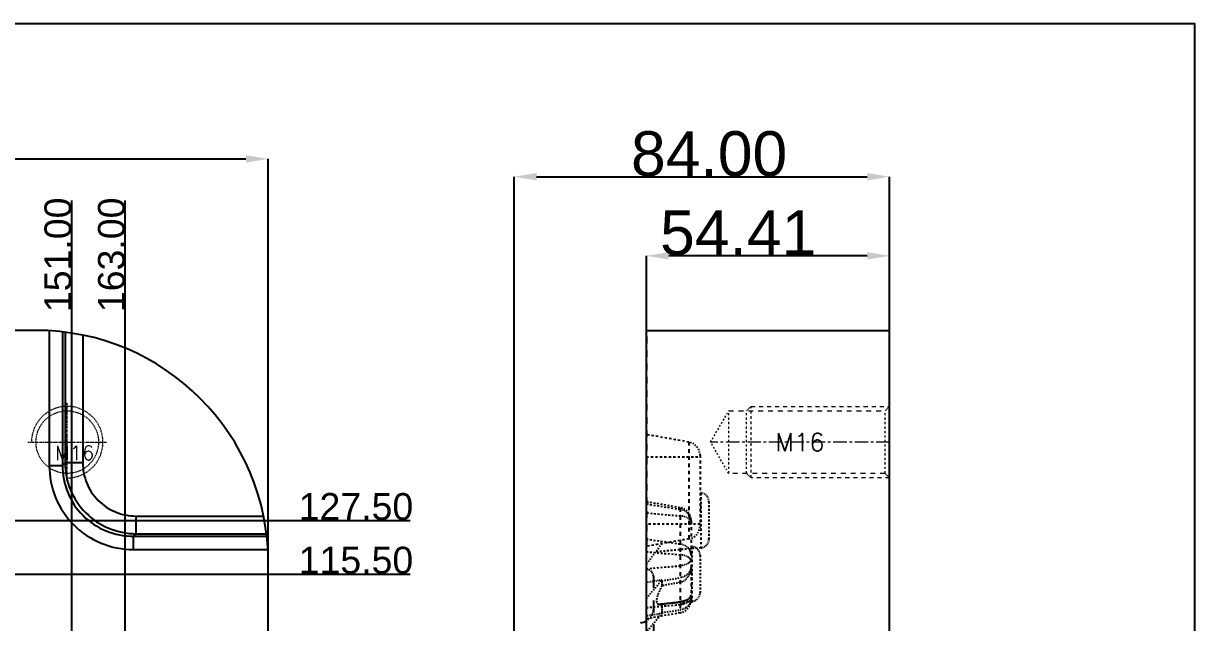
# Model space of a CAD drawing. Header units: millimetres. Extents: x 2704 to 3376, y 1494 to 1982.
# Drawn here: x 3113.9 to 3375.9, y 1848.3 to 1982.3 of the extents above; entities that cross this region are included whole.
import ezdxf
from ezdxf.enums import TextEntityAlignment as Align

# ---------------------------------------------------------------- set-up
doc = ezdxf.new("R2010")
doc.units = ezdxf.units.MM
doc.linetypes.add('CENTER', pattern=[0.6, 0.375, -0.075, 0.075, -0.075])
doc.linetypes.add('HIDDEN', pattern=[0.2, 0.1, -0.1])
doc.layers.add('DEFAULT_2', color=8, linetype='HIDDEN')
doc.layers.add('dim', color=82, linetype='Continuous', lineweight=9)
doc.layers.add('screw', color=33, linetype='Continuous', lineweight=13)
doc.styles.get("Standard").update_dxf_attribs({"font": 'arial.ttf'})
doc.styles.add('TXT', font='txt.shx', dxfattribs={"bigfont": 'gbcbig.shx'})
doc.dimstyles.new('mold', dxfattribs={"dimtxt": 10, "dimasz": 5, "dimexe": 0, "dimexo": 0, "dimgap": 0, "dimtad": 1, "dimzin": 1, "dimdsep": 46, "dimtxsty": 'Standard', "dimcen": 0, "dimclrd": 4, "dimclre": 4, "dimclrt": 6, "dimazin": 0, "dimtfac": 1, "dimtofl": 0, "dimtmove": 0, "dimatfit": 3, "dimfxl": 0, "dimarcsym": 0})

# ---------------------------------------------------------------- blocks, each defined once
blk = doc.blocks.new('*D101')
at = {"color": 4, "lineweight": -2, "transparency": 16777216}
for p, q in [((3223.68, 1821.47), (3223.68, 1947.99)), ((3228.68, 1947.99), (3302.68, 1947.99)), ((3307.68, 1913.63), (3307.68, 1947.99))]:
    blk.add_line(p, q, dxfattribs=at)
at = {"color": 4, "transparency": 16777216}
for points in [[(3228.68, 1948.82), (3228.68, 1947.16), (3223.68, 1947.99)], [(3302.68, 1948.82), (3302.68, 1947.16), (3307.68, 1947.99)]]:
    blk.add_solid(points, dxfattribs=at)
at = {"layer": 'Defpoints', "color": 0, "transparency": 16777216}
for p in [(3307.68, 1947.99), (3307.68, 1913.63), (3223.68, 1821.47)]:
    blk.add_point(p, dxfattribs=at)
at = {"color": 6, "transparency": 16777216, "insert": (3267.3, 1953.09), "char_height": 10, "attachment_point": 5}
blk.add_mtext('84.00', dxfattribs=at)
blk = doc.blocks.new('*D102')
at = {"color": 4, "lineweight": -2, "transparency": 16777216}
for p, q in [((3253.27, 1913.63), (3253.27, 1930.3)), ((3302.68, 1930.3), (3258.27, 1930.3)), ((3307.68, 1913.63), (3307.68, 1930.3))]:
    blk.add_line(p, q, dxfattribs=at)
at = {"color": 4, "transparency": 16777216}
for points in [[(3258.27, 1931.13), (3258.27, 1929.46), (3253.27, 1930.3)], [(3302.68, 1931.13), (3302.68, 1929.46), (3307.68, 1930.3)]]:
    blk.add_solid(points, dxfattribs=at)
at = {"layer": 'Defpoints', "color": 0, "transparency": 16777216}
for p in [(3253.27, 1930.3), (3253.27, 1913.63), (3307.68, 1913.63)]:
    blk.add_point(p, dxfattribs=at)
at = {"color": 6, "transparency": 16777216, "insert": (3273.8, 1935.4), "char_height": 10, "attachment_point": 5}
blk.add_mtext('54.41', dxfattribs=at)
blk = doc.blocks.new('screw_m16_g')
at = {"layer": 'screw', "color": 1, "linetype": 'CENTER', "ltscale": 0.497582}
for p, q in [((0, -8.8), (0, 8.8)), ((-8.8, 0), (8.8, 0))]:
    blk.add_line(p, q, dxfattribs=at)
at = {"layer": 'screw', "color": 33, "linetype": 'HIDDEN', "ltscale": 0.497582}
blk.add_circle((0, 0), 7, dxfattribs=at)
at = {"layer": 'screw', "color": 92, "linetype": 'HIDDEN', "ltscale": 0.497582}
blk.add_arc((0, 0), 8, 270, 180, dxfattribs=at)
at = {"layer": 'screw', "color": 6, "style": 'TXT'}
blk.add_text('M16', height=3.2, dxfattribs=at).set_placement((-2.72, -4))
blk = doc.blocks.new('*D105')
at = {"color": 4, "lineweight": -2, "transparency": 16777216}
for p, q in [((2778.67, 1861.63), (2778.67, 1951.97)), ((2783.67, 1951.97), (3163.67, 1951.97)), ((3168.67, 1861.63), (3168.67, 1951.97))]:
    blk.add_line(p, q, dxfattribs=at)
at = {"color": 4, "transparency": 16777216}
for points in [[(2783.67, 1952.8), (2783.67, 1951.14), (2778.67, 1951.97)], [(3163.67, 1952.8), (3163.67, 1951.14), (3168.67, 1951.97)]]:
    blk.add_solid(points, dxfattribs=at)
at = {"layer": 'Defpoints', "color": 0, "transparency": 16777216}
for p in [(3168.67, 1951.97), (2778.67, 1861.63), (3168.67, 1861.63)]:
    blk.add_point(p, dxfattribs=at)
at = {"color": 6, "transparency": 16777216, "insert": (2959.63, 1957.08), "char_height": 10, "attachment_point": 5}
blk.add_mtext('390.00', dxfattribs=at)
blk = doc.blocks.new('*D118')
at = {"layer": 'Defpoints', "color": 0, "transparency": 16777216}
for p in [(3094.07, 1859.13), (3176.12, 1859.13), (2973.67, 1743.63)]:
    blk.add_point(p, dxfattribs=at)
at = {"layer": 'dim', "color": 4, "lineweight": -2, "transparency": 16777216}
blk.add_line((3094.07, 1859.13), (3200.44, 1859.13), dxfattribs=at)
at = {"layer": 'dim', "color": 6, "transparency": 16777216, "insert": (3188.28, 1862.2), "char_height": 6, "attachment_point": 5}
blk.add_mtext('115.50', dxfattribs=at)
blk = doc.blocks.new('*D119')
at = {"layer": 'Defpoints', "color": 0, "transparency": 16777216}
for p in [(2998.07, 1871.13), (3176.12, 1871.13), (2973.67, 1743.63)]:
    blk.add_point(p, dxfattribs=at)
at = {"layer": 'dim', "color": 4, "lineweight": -2, "transparency": 16777216}
blk.add_line((2998.07, 1871.13), (3200.44, 1871.13), dxfattribs=at)
at = {"layer": 'dim', "color": 6, "transparency": 16777216, "insert": (3188.28, 1874.2), "char_height": 6, "attachment_point": 5}
blk.add_mtext('127.50', dxfattribs=at)
blk = doc.blocks.new('*D124')
at = {"layer": 'Defpoints', "color": 0, "transparency": 16777216}
for p in [(3124.67, 1918.36), (3124.67, 1829.53), (2973.67, 1743.63)]:
    blk.add_point(p, dxfattribs=at)
at = {"layer": 'dim', "color": 4, "lineweight": -2, "transparency": 16777216}
blk.add_line((3124.67, 1829.53), (3124.67, 1942.68), dxfattribs=at)
at = {"layer": 'dim', "color": 6, "transparency": 16777216, "insert": (3121.61, 1930.52), "char_height": 6, "attachment_point": 5, "rotation": 90}
blk.add_mtext('151.00', dxfattribs=at)
blk = doc.blocks.new('*D126')
at = {"layer": 'Defpoints', "color": 0, "transparency": 16777216}
for p in [(3136.67, 1918.36), (3136.67, 1775.03), (2973.67, 1743.63)]:
    blk.add_point(p, dxfattribs=at)
at = {"layer": 'dim', "color": 4, "lineweight": -2, "transparency": 16777216}
blk.add_line((3136.67, 1775.03), (3136.67, 1942.68), dxfattribs=at)
at = {"layer": 'dim', "color": 6, "transparency": 16777216, "insert": (3133.6, 1930.52), "char_height": 6, "attachment_point": 5, "rotation": 90}
blk.add_mtext('163.00', dxfattribs=at)

msp = doc.modelspace()

# ---------------------------------------------------------------- linework, layer by layer
at = {"color": 7, "linetype": 'Continuous'}
for p, q in [((3116.67, 1913.635), (2830.67, 1913.635)), ((3119.656, 1913.549), (3119.656, 1883.437)), ((3122.627, 1913.293), (3122.627, 1883.437)), ((3123.186, 1913.225), (3123.186, 1883.995)), ((3253.271, 1844.591), (3253.271, 1913.635)), ((3253.271, 1913.635), (3307.676, 1913.635)), ((3307.676, 1573.635), (3307.676, 1913.635)), ((3127.147, 1912.569), (3127.147, 1883.995)), ((3119.656, 1883.437), (3122.627, 1883.437)), ((3123.186, 1883.995), (3122.627, 1883.437)), ((3127.147, 1883.995), (3123.186, 1883.995)), ((3139.03, 1872.112), (3139.03, 1868.151)), ((3139.03, 1872.112), (3167.603, 1872.112)), ((3139.03, 1868.151), (3138.472, 1867.592)), ((3138.472, 1864.622), (3138.472, 1867.592)), ((3138.472, 1867.592), (3168.327, 1867.592)), ((3139.03, 1868.151), (3168.26, 1868.151)), ((3138.472, 1864.622), (3168.584, 1864.622)), ((3168.67, 1625.635), (3168.67, 1861.635))]:
    msp.add_line(p, q, dxfattribs=at)
msp.add_lwpolyline([(2704.321, 1982.269), (3375.922, 1982.269), (3375.922, 1494.213), (2704.321, 1494.213)], close=True)
for centre, radius, start, end in [((3116.67, 1861.635), 52, 0, 90), ((3116.67, 1861.635), 52, 0, 90), ((3044.02, 1778.76), 81.393, 0, 90), ((3044.02, 1778.76), 79.886, 0, 90), ((3044.02, 1778.76), 72.532, 0, 90), ((3251.816, 1851.292), 3.015, 273, 299.28063)]:
    msp.add_arc(centre, radius, start, end, dxfattribs=at)
for points, knots in [([(3119.656, 1883.437), (3119.657, 1880.987), (3120.618, 1876.035), (3124.796, 1869.762), (3131.068, 1865.584), (3136.022, 1864.622), (3138.472, 1864.622)], [0, 0, 0, 0, 0.2500086, 0.4999555, 0.7499226, 1, 1, 1, 1]), ([(3122.627, 1883.437), (3122.62, 1881.372), (3123.414, 1877.192), (3126.928, 1871.895), (3132.226, 1868.38), (3136.406, 1867.585), (3138.472, 1867.592)], [0, 0, 0, 0, 0.2499953, 0.4999552, 0.7499354, 1, 1, 1, 1]), ([(3123.186, 1883.995), (3123.196, 1881.937), (3124.026, 1877.778), (3127.548, 1872.516), (3132.81, 1868.992), (3136.97, 1868.161), (3139.03, 1868.151)], [0, 0, 0, 0, 0.2499397, 0.4999186, 0.7499203, 1, 1, 1, 1]), ([(3127.147, 1883.995), (3127.147, 1882.449), (3127.754, 1879.321), (3130.392, 1875.359), (3134.354, 1872.72), (3137.482, 1872.112), (3139.03, 1872.112)], [0, 0, 0, 0, 0.2499874, 0.499918, 0.7498717, 1, 1, 1, 1])]:
    msp.add_open_spline(points, degree=3, knots=knots, dxfattribs=at)
at = {"layer": 'DEFAULT_2', "color": 8, "linetype": 'HIDDEN', "ltscale": 15}
msp.add_line((3253.371, 1865.726), (3253.371, 1913.635), dxfattribs=at)
at = {"layer": 'DEFAULT_2', "color": 8, "linetype": 'HIDDEN', "ltscale": 0.07}
for p, q in [((3253.371, 1904.12), (3253.271, 1904.12)), ((3253.371, 1902.376), (3253.271, 1902.376)), ((3253.371, 1899.158), (3253.271, 1899.158)), ((3253.371, 1895.604), (3253.271, 1895.604)), ((3253.371, 1893.752), (3253.271, 1893.752)), ((3253.371, 1890.371), (3253.271, 1890.371)), ((3253.371, 1875.267), (3253.271, 1875.284)), ((3253.271, 1865.742), (3253.371, 1865.726))]:
    msp.add_line(p, q, dxfattribs=at)
at = {"layer": 'DEFAULT_2', "color": 8, "linetype": 'HIDDEN', "ltscale": 5}
for p, q in [((3262.792, 1888.643), (3253.271, 1890.322)), ((3253.271, 1885.322), (3265.271, 1885.322)), ((3265.445, 1877.295), (3265.445, 1864.975)), ((3265.271, 1870.322), (3253.271, 1870.322)), ((3262.792, 1867), (3253.271, 1865.322)), ((3263.445, 1865.295), (3263.445, 1852.975))]:
    msp.add_line(p, q, dxfattribs=at)
at = {"layer": 'DEFAULT_2', "color": 8, "linetype": 'HIDDEN', "ltscale": 8}
msp.add_line((3262.792, 1888.643), (3262.792, 1867), dxfattribs=at)
at = {"layer": 'DEFAULT_2', "color": 8, "linetype": 'HIDDEN', "ltscale": 6}
msp.add_line((3265.271, 1885.688), (3265.271, 1869.955), dxfattribs=at)
at = {"layer": 'DEFAULT_2', "color": 8, "linetype": 'HIDDEN', "ltscale": 0.1}
for p, q in [((3265.445, 1877.295), (3265.271, 1877.31)), ((3263.445, 1865.295), (3263.271, 1865.31))]:
    msp.add_line(p, q, dxfattribs=at)
at = {"layer": 'DEFAULT_2', "color": 8, "linetype": 'HIDDEN', "ltscale": 4}
for p, q in [((3260.792, 1873.973), (3253.271, 1875.299)), ((3253.271, 1874.806), (3260.792, 1873.61)), ((3267.271, 1875.302), (3267.271, 1866.968)), ((3253.371, 1872.79), (3260.792, 1872.136)), ((3253.271, 1866.959), (3260.792, 1865.862)), ((3253.271, 1864.111), (3260.792, 1863.448)), ((3265.445, 1864.975), (3255.349, 1864.092)), ((3265.271, 1863.302), (3265.271, 1854.968)), ((3253.271, 1860.321), (3260.792, 1860.984)), ((3263.445, 1852.975), (3256.299, 1852.35)), ((3253.271, 1851.636), (3260.792, 1852.299)), ((3260.792, 1850.462), (3253.271, 1849.136))]:
    msp.add_line(p, q, dxfattribs=at)
at = {"layer": 'DEFAULT_2', "color": 8, "linetype": 'HIDDEN', "ltscale": 9}
msp.add_line((3260.792, 1873.973), (3260.792, 1850.462), dxfattribs=at)
at = {"layer": 'DEFAULT_2', "color": 8, "linetype": 'HIDDEN', "ltscale": 7}
msp.add_line((3263.271, 1871.016), (3263.271, 1853.434), dxfattribs=at)
at = {"layer": 'DEFAULT_2', "color": 8, "linetype": 'HIDDEN', "ltscale": 3}
for p, q in [((3256.728, 1865.931), (3253.271, 1861.322)), ((3256.728, 1857.638), (3260.792, 1858.287)), ((3253.271, 1853.718), (3256.738, 1857.778)), ((3256.728, 1850.521), (3260.792, 1851.111))]:
    msp.add_line(p, q, dxfattribs=at)
at = {"layer": 'DEFAULT_2', "color": 8, "linetype": 'HIDDEN', "ltscale": 27}
msp.add_line((3254.831, 1858.646), (3254.831, 1648.624), dxfattribs=at)
at = {"layer": 'DEFAULT_2', "color": 8, "linetype": 'HIDDEN', "ltscale": 2}
for p, q in [((3256.738, 1857.778), (3253.271, 1857.242)), ((3256.746, 1850.302), (3253.271, 1849.765))]:
    msp.add_line(p, q, dxfattribs=at)
at = {"layer": 'DEFAULT_2', "color": 8, "linetype": 'HIDDEN', "ltscale": 0.8}
msp.add_line((3256.728, 1857.638), (3256.728, 1856.499), dxfattribs=at)
at = {"layer": 'DEFAULT_2', "color": 8, "linetype": 'HIDDEN', "ltscale": 0.3}
for p, q in [((3256.728, 1852.45), (3256.3, 1852.352)), ((3256.302, 1852.355), (3256.728, 1852.45))]:
    msp.add_line(p, q, dxfattribs=at)
at = {"layer": 'DEFAULT_2', "color": 8, "linetype": 'HIDDEN'}
msp.add_line((3256.728, 1852.45), (3256.728, 1850.521), dxfattribs=at)
at = {"layer": 'DEFAULT_2', "color": 8, "linetype": 'HIDDEN', "ltscale": 3}
for centre, radius, start, end in [((3262.271, 1885.688), 3, 0, 80), ((3260.271, 1871.018), 3, 0, 80), ((3262.271, 1869.955), 3, 280, 0), ((3327.177, 1486.378), 376.766, 100.14835, 100.77679), ((3260.271, 1853.416), 3, 280, 0)]:
    msp.add_arc(centre, radius, start, end, dxfattribs=at)
at = {"layer": 'DEFAULT_2', "color": 8, "linetype": 'HIDDEN', "ltscale": 2}
for centre, radius, start, end in [((3265.271, 1875.302), 2, 0, 85), ((3265.271, 1866.968), 2, 275, 0), ((3263.271, 1863.302), 2, 0, 85), ((3253.324, 1858.646), 1.508, 0, 92), ((3222.221, 2166.258), 315.699, 276.2752, 277.01772), ((3263.271, 1854.968), 2, 275, 0), ((3251.816, 1851.292), 3.015, 299.28063, 0)]:
    msp.add_arc(centre, radius, start, end, dxfattribs=at)
at = {"layer": 'DEFAULT_2', "color": 8, "linetype": 'HIDDEN'}
for centre, radius, start, end in [((3220.569, 2180.07), 329.61, 276.65113, 277.00944), ((3223.679, 2153.363), 302.722, 276.2677, 276.65192)]:
    msp.add_arc(centre, radius, start, end, dxfattribs=at)
at = {"layer": 'DEFAULT_2', "color": 8, "linetype": 'HIDDEN', "ltscale": 0.2}
for centre, radius, start, end in [((3260.415, 1857.869), 4.945, 283.05743, 285.92505), ((3261.93, 1854.658), 1.344, 321.89403, 332.26167)]:
    msp.add_arc(centre, radius, start, end, dxfattribs=at)
at = {"layer": 'DEFAULT_2', "color": 8, "linetype": 'HIDDEN', "ltscale": 2}
for points, knots in [([(3263.271, 1870.947), (3263.271, 1871.262), (3263.144, 1871.904), (3262.603, 1872.734), (3261.788, 1873.344), (3261.131, 1873.556), (3260.792, 1873.61)], [0, 0, 0, 0, 0.2392189, 0.484395, 0.7384273, 1, 1, 1, 1]), ([(3263.271, 1870.659), (3263.271, 1870.84), (3263.102, 1871.25), (3262.534, 1871.685), (3261.738, 1872.001), (3261.122, 1872.107), (3260.792, 1872.136)], [0, 0, 0, 0, 0.175834, 0.3985836, 0.6783461, 1, 1, 1, 1]), ([(3263.271, 1863.416), (3263.271, 1863.706), (3263.14, 1864.305), (3262.593, 1865.067), (3261.778, 1865.621), (3261.129, 1865.812), (3260.792, 1865.862)], [0, 0, 0, 0, 0.2301302, 0.4714585, 0.7290004, 1, 1, 1, 1]), ([(3263.271, 1861.971), (3263.271, 1862.152), (3263.102, 1862.562), (3262.534, 1862.997), (3261.738, 1863.313), (3261.122, 1863.419), (3260.792, 1863.448)], [0, 0, 0, 0, 0.175834, 0.3985836, 0.6783461, 1, 1, 1, 1]), ([(3263.271, 1862.461), (3263.271, 1862.28), (3263.102, 1861.87), (3262.534, 1861.435), (3261.738, 1861.119), (3261.122, 1861.013), (3260.792, 1860.984)], [0, 0, 0, 0, 0.175834, 0.3985836, 0.6783461, 1, 1, 1, 1]), ([(3263.271, 1860.96), (3263.271, 1860.645), (3263.144, 1860), (3262.604, 1859.167), (3261.789, 1858.555), (3261.131, 1858.341), (3260.792, 1858.287)], [0, 0, 0, 0, 0.2396338, 0.4849904, 0.7388647, 1, 1, 1, 1]), ([(3260.792, 1857.25), (3261.277, 1857.337), (3262.193, 1857.846), (3262.77, 1858.682), (3262.971, 1859.135)], [0, 0, 0, 0, 0.4987329, 1, 1, 1, 1]), ([(3263.271, 1853.776), (3263.271, 1853.594), (3263.102, 1853.184), (3262.534, 1852.75), (3261.738, 1852.434), (3261.122, 1852.328), (3260.792, 1852.299)], [0, 0, 0, 0, 0.175834, 0.3985836, 0.6783461, 1, 1, 1, 1]), ([(3263.271, 1853.543), (3263.271, 1853.255), (3263.14, 1852.658), (3262.592, 1851.9), (3261.777, 1851.35), (3261.129, 1851.16), (3260.792, 1851.111)], [0, 0, 0, 0, 0.2295481, 0.4706368, 0.7284065, 1, 1, 1, 1])]:
    msp.add_open_spline(points, degree=3, knots=knots, dxfattribs=at)
at = {"layer": 'DEFAULT_2', "color": 8, "linetype": 'HIDDEN', "ltscale": 0.7}
for points in [[(3263.271, 1870.947), (3263.271, 1871.262), (3263.207, 1871.581), (3263.09, 1871.872)], [(3263.271, 1860.96), (3263.271, 1860.645), (3263.208, 1860.324), (3263.09, 1860.032)]]:
    msp.add_open_spline(points, degree=3, dxfattribs=at)
for points, knots in [([(3263.09, 1864.266), (3263.06, 1864.334), (3262.923, 1864.606), (3262.733, 1864.851), (3262.569, 1865.012)], [0, 0, 0, 0, 0.2451231, 1, 1, 1, 1]), ([(3261.771, 1852.477), (3261.694, 1852.455), (3261.372, 1852.371), (3261.043, 1852.321), (3260.792, 1852.299)], [0, 0, 0, 0, 0.2412832, 1, 1, 1, 1])]:
    msp.add_open_spline(points, degree=3, knots=knots, dxfattribs=at)
at = {"layer": 'DEFAULT_2', "color": 8, "linetype": 'HIDDEN', "ltscale": 0.6}
for points, knots in [([(3263.271, 1863.416), (3263.271, 1863.633), (3263.223, 1863.926), (3263.12, 1864.198), (3263.09, 1864.266)], [0, 0, 0, 0, 0.7460354, 1, 1, 1, 1]), ([(3263.271, 1853.543), (3263.271, 1853.328), (3263.223, 1853.036), (3263.12, 1852.766), (3263.09, 1852.699)], [0, 0, 0, 0, 0.745931, 1, 1, 1, 1])]:
    msp.add_open_spline(points, degree=3, knots=knots, dxfattribs=at)
at = {"layer": 'DEFAULT_2', "color": 8, "linetype": 'HIDDEN', "ltscale": 0.5}
for points, knots in [([(3263.09, 1862.484), (3263.059, 1862.526), (3262.911, 1862.704), (3262.722, 1862.844), (3262.569, 1862.935)], [0, 0, 0, 0, 0.2270786, 1, 1, 1, 1]), ([(3263.09, 1861.948), (3263.059, 1861.906), (3262.911, 1861.728), (3262.722, 1861.588), (3262.569, 1861.497)], [0, 0, 0, 0, 0.2270786, 1, 1, 1, 1]), ([(3260.792, 1852.924), (3260.856, 1852.932), (3261.104, 1852.965), (3261.351, 1853.01), (3261.532, 1853.052)], [0, 0, 0, 0, 0.2577172, 1, 1, 1, 1]), ([(3262.753, 1853.591), (3262.714, 1853.559), (3262.546, 1853.431), (3262.357, 1853.332), (3262.209, 1853.268)], [0, 0, 0, 0, 0.2375988, 1, 1, 1, 1]), ([(3263.119, 1854.033), (3263.144, 1854.08), (3263.233, 1854.279), (3263.271, 1854.499), (3263.271, 1854.664)], [0, 0, 0, 0, 0.2444901, 1, 1, 1, 1])]:
    msp.add_open_spline(points, degree=3, knots=knots, dxfattribs=at)
at = {"layer": 'DEFAULT_2', "color": 8, "linetype": 'HIDDEN'}
for points, knots in [([(3262.971, 1859.135), (3263.019, 1859.243), (3263.188, 1859.68), (3263.271, 1860.152), (3263.271, 1860.503)], [0, 0, 0, 0, 0.2524671, 1, 1, 1, 1]), ([(3262.209, 1853.268), (3262.109, 1853.225), (3261.651, 1853.057), (3261.167, 1852.97), (3260.792, 1852.924)], [0, 0, 0, 0, 0.2246908, 1, 1, 1, 1])]:
    msp.add_open_spline(points, degree=3, knots=knots, dxfattribs=at)
at = {"layer": 'DEFAULT_2', "color": 8, "linetype": 'HIDDEN', "ltscale": 3}
msp.add_open_spline([(3256.728, 1856.499), (3256.435, 1855.959), (3256.046, 1855.171), (3255.684, 1854.136), (3255.541, 1853.498), (3255.523, 1852.981), (3255.644, 1852.578), (3255.944, 1852.35), (3256.18, 1852.34), (3256.299, 1852.35)], degree=3, knots=[0, 0, 0, 0, 0.3796814, 0.5416301, 0.6768835, 0.7819183, 0.8601636, 0.9261189, 1, 1, 1, 1], dxfattribs=at)
at = {"layer": 'DEFAULT_2', "color": 8, "linetype": 'HIDDEN', "ltscale": 0.1}
msp.add_open_spline([(3256.728, 1857.638), (3256.728, 1857.685), (3256.732, 1857.732), (3256.738, 1857.778)], degree=3, dxfattribs=at)
at = {"layer": 'DEFAULT_2', "color": 8, "linetype": 'HIDDEN', "ltscale": 0.3}
msp.add_open_spline([(3261.772, 1853.114), (3261.809, 1853.124), (3261.949, 1853.166), (3262.087, 1853.216), (3262.187, 1853.258)], degree=3, knots=[0, 0, 0, 0, 0.259479, 1, 1, 1, 1], dxfattribs=at)
at = {"layer": 'DEFAULT_2', "color": 8, "linetype": 'HIDDEN', "ltscale": 0.2}
for points in [[(3262.187, 1853.258), (3262.283, 1853.299), (3262.376, 1853.344), (3262.467, 1853.395)], [(3262.467, 1853.395), (3262.56, 1853.448), (3262.651, 1853.508), (3262.735, 1853.576)], [(3256.299, 1852.35), (3256.225, 1852.344), (3256.15, 1852.344), (3256.077, 1852.355)]]:
    msp.add_open_spline(points, degree=3, dxfattribs=at)
at = {"layer": 'DEFAULT_2', "color": 8, "linetype": 'HIDDEN', "ltscale": 0.3}
msp.add_open_spline([(3262.735, 1853.576), (3262.828, 1853.651), (3262.914, 1853.735), (3262.987, 1853.829)], degree=3, dxfattribs=at)
at = {"layer": 'DEFAULT_2', "color": 8, "linetype": 'HIDDEN', "ltscale": 0.4}
msp.add_open_spline([(3263.132, 1854.059), (3263.066, 1853.925), (3262.943, 1853.759), (3262.793, 1853.624), (3262.753, 1853.591)], degree=3, knots=[0, 0, 0, 0, 0.7428872, 1, 1, 1, 1], dxfattribs=at)
at = {"layer": 'DEFAULT_2', "color": 8, "linetype": 'HIDDEN', "ltscale": 3}
msp.add_open_spline([(3256.746, 1850.302), (3255.588, 1848.941), (3254.429, 1847.579), (3253.271, 1846.218)], degree=3, dxfattribs=at)
at = {"layer": 'DEFAULT_2', "color": 8, "linetype": 'HIDDEN', "ltscale": 0.2}
msp.add_open_spline([(3256.746, 1850.302), (3256.743, 1850.319), (3256.732, 1850.392), (3256.728, 1850.465), (3256.728, 1850.521)], degree=3, knots=[0, 0, 0, 0, 0.2342934, 1, 1, 1, 1], dxfattribs=at)
at = {"layer": 'screw', "linetype": 'HIDDEN', "ltscale": 4}
for p, q in [((3267.635, 1888.635), (3271.676, 1895.635)), ((3271.676, 1881.635), (3267.635, 1888.635))]:
    msp.add_line(p, q, dxfattribs=at)
at = {"layer": 'screw', "linetype": 'HIDDEN', "ltscale": 11}
for p, q in [((3271.676, 1895.635), (3306.676, 1895.635)), ((3306.676, 1881.635), (3271.676, 1881.635))]:
    msp.add_line(p, q, dxfattribs=at)
at = {"layer": 'screw', "linetype": 'HIDDEN', "ltscale": 5}
for p, q in [((3271.676, 1881.635), (3271.676, 1895.635)), ((3306.676, 1881.635), (3306.676, 1895.635))]:
    msp.add_line(p, q, dxfattribs=at)
at = {"layer": 'screw', "color": 92, "linetype": 'HIDDEN'}
for p, q in [((3275.676, 1895.635), (3276.676, 1896.635)), ((3276.676, 1880.635), (3275.676, 1881.635))]:
    msp.add_line(p, q, dxfattribs=at)
at = {"layer": 'screw', "color": 92, "linetype": 'HIDDEN', "ltscale": 5}
msp.add_line((3275.676, 1881.635), (3275.676, 1895.635), dxfattribs=at)
at = {"layer": 'screw', "color": 92, "linetype": 'HIDDEN', "ltscale": 9}
for p, q in [((3276.676, 1896.635), (3307.676, 1896.635)), ((3307.676, 1880.635), (3276.676, 1880.635))]:
    msp.add_line(p, q, dxfattribs=at)
at = {"layer": 'screw', "color": 92, "linetype": 'HIDDEN', "ltscale": 6}
msp.add_line((3276.676, 1880.635), (3276.676, 1896.635), dxfattribs=at)
at = {"layer": 'screw', "linetype": 'HIDDEN'}
for p, q in [((3306.676, 1895.635), (3307.676, 1896.635)), ((3307.676, 1880.635), (3306.676, 1881.635))]:
    msp.add_line(p, q, dxfattribs=at)
at = {"layer": 'screw', "color": 1, "linetype": 'CENTER', "ltscale": 8}
msp.add_line((3307.676, 1888.635), (3267.635, 1888.635), dxfattribs=at)

# ---------------------------------------------------------------- block references
at = {"layer": 'screw'}
msp.add_blockref('screw_m16_g', (3123.67, 1888.635), dxfattribs=at)

# ---------------------------------------------------------------- texts
at = {"layer": 'screw', "color": 222, "linetype": 'HIDDEN', "ltscale": 0.995164, "style": 'TXT'}
msp.add_text('M16', height=4, dxfattribs=at).set_placement((3287.655, 1888.635), align=Align.MIDDLE)

# ---------------------------------------------------------------- dimensions: what is measured, and where the dimension line sits
for base, p1, p2, picture, middle in [((3168.67, 1951.969), (2778.67, 1861.635), (3168.67, 1861.635), '*D105', (2959.628, 1951.969)), ((3307.676, 1947.989), (3223.676, 1821.472), (3307.676, 1913.635), '*D101', (3267.297, 1947.989)), ((3253.2709, 1930.2977), (3307.676, 1913.6349), (3253.2709, 1913.6349), '*D102', (3273.7954, 1930.2977))]:
    dim = msp.add_linear_dim(base=base, p1=p1, p2=p2, dimstyle='mold')
    dim.commit()
    dim.dimension.update_dxf_attribs({"geometry": picture, "text_midpoint": middle, "dimtype": 160})
at = {"layer": 'dim'}
for feature_location, offset, dtype, picture, middle in [((3124.67, 1829.535), (0, 88.821), 1, '*D124', (3121.606, 1930.517)), ((3136.67, 1775.035), (0, 143.321), 1, '*D126', (3133.604, 1930.517)), ((2998.07, 1871.135), (178.048, 0), 0, '*D119', (3188.28, 1874.198)), ((3094.07, 1859.135), (82.048, 0), 0, '*D118', (3188.28, 1862.198))]:
    dim = msp.add_ordinate_dim(feature_location=feature_location, offset=offset, dtype=dtype, origin=(2973.67, 1743.635), dimstyle='mold', override={"dimtxt": 6, "dimasz": 2}, dxfattribs=at)
    dim.commit()
    dim.dimension.update_dxf_attribs({"geometry": picture, "text_midpoint": middle})

doc.saveas('drawing.dxf')
